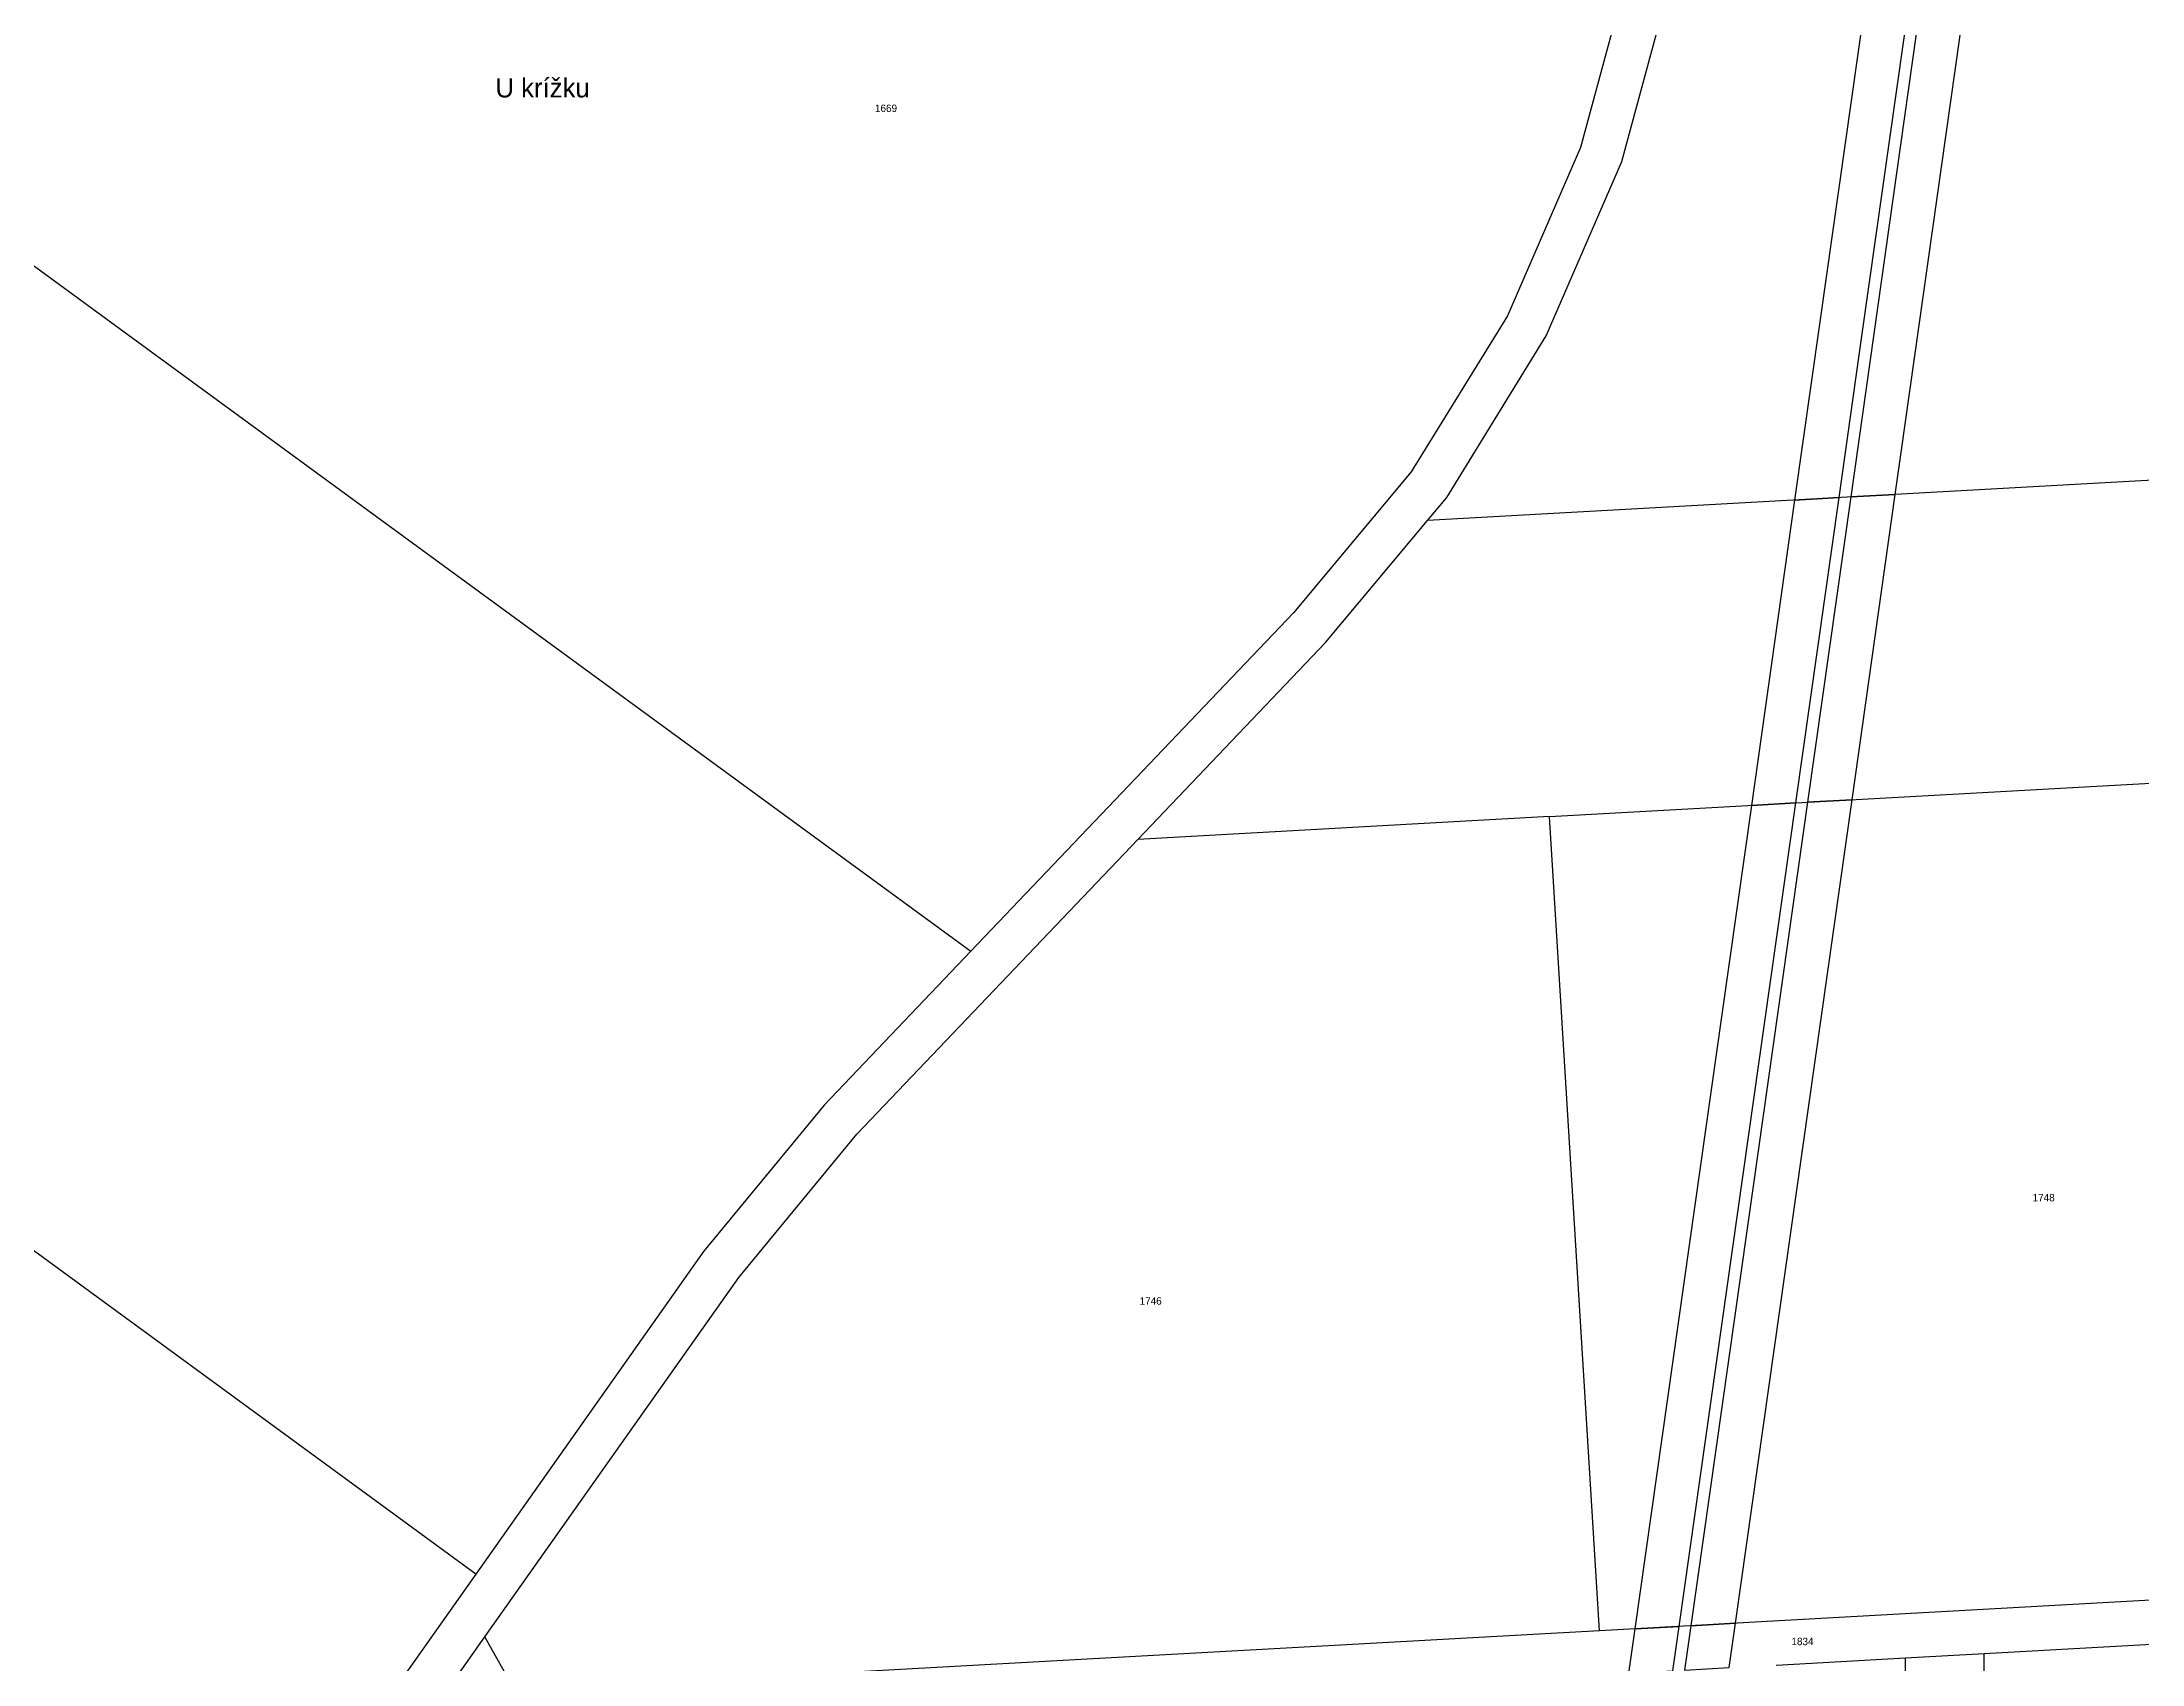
# Model space of a CAD drawing. Extents: x -820725 to -814908, y -1038210 to -1035296.
# Drawn here: x -816727.8 to -816247.1, y -1036726.1 to -1036355 of the extents above; entities that cross this region are included whole.
import ezdxf
from ezdxf.enums import TextEntityAlignment as Align

# ---------------------------------------------------------------- set-up
doc = ezdxf.new("R2010")
doc.units = 0
doc.header["$MEASUREMENT"] = 0
doc.linetypes.add('0_051C', pattern=[0])
for name, color, linetype in [('1009', 1, 'CONTINUOUS'), ('18', 1, 'CONTINUOUS'), ('21900', 1, 'CONTINUOUS'), ('23700', 1, 'CONTINUOUS')]:
    doc.layers.add(name, color=color, linetype=linetype)

msp = doc.modelspace()

# ---------------------------------------------------------------- linework, layer by layer
at = {"layer": '21900', "color": 3, "linetype": 'Continuous'}
for p, q in [((-816382.67, -1036532.23), (-816185.99, -1036521.32)), ((-816382.67, -1036532.23), (-816476.92, -1036537.46)), ((-816371.29, -1036718.54), (-816382.67, -1036532.23)), ((-816174.61, -1036707.65), (-816371.29, -1036718.54)), ((-816645.49, -1036746.89), (-816626.42, -1036719.92)), ((-816301.21, -1036724.73), (-816283.21, -1036723.73)), ((-816330.78, -1036726.38), (-816301.21, -1036724.73))]:
    msp.add_line(p, q, dxfattribs=at)
for points in [[(-816410.64, -1036464.49), (-816406.22, -1036459.21), (-816383.46, -1036422.25), (-816366.15, -1036382.33), (-816354.83, -1036340.64), (-816320.21, -1036163.69), (-816308.28, -1036119.88), (-816298.43, -1036114.28)], [(-816354.95, -1036289.91), (-816364.61, -1036338.54), (-816375.62, -1036379.12), (-816392.33, -1036417.63), (-816414.34, -1036453.37), (-816441.32, -1036485.62), (-816515.15, -1036563.07)], [(-816791.33, -1036361.17), (-816653.24, -1036462.12), (-816515.15, -1036563.07)], [(-816011.01, -1036442.32), (-816144.22, -1036449.71), (-816277.43, -1036457.1), (-816410.64, -1036464.49)], [(-816476.92, -1036537.46), (-816434.01, -1036492.44), (-816410.64, -1036464.49)], [(-816628.52, -1036705.57), (-816788.96, -1036588.28), (-816949.39, -1036471)], [(-816626.42, -1036719.92), (-816568.29, -1036637.7), (-816541.25, -1036604.94), (-816476.92, -1036537.46)], [(-816515.15, -1036563.07), (-816548.72, -1036598.29), (-816576.35, -1036631.79), (-816628.52, -1036705.57)], [(-816628.52, -1036705.57), (-816678.88, -1036776.81), (-816698.01, -1036812.68), (-816712.2, -1036850.76), (-816721.21, -1036890.4), (-816724.86, -1036930.89), (-816724.57, -1036951.13), (-816717.97, -1037103.6)], [(-816283.21, -1036723.73), (-816158.57, -1036716.77), (-816033.93, -1036709.82), (-816013.92, -1036706.59)], [(-816371.29, -1036718.54), (-816495.41, -1036725.41), (-816619.53, -1036732.28), (-816626.42, -1036719.92)], [(-816284.98, -1037262.7), (-816284.39, -1037083.04), (-816283.8, -1036903.39), (-816283.21, -1036723.73)], [(-816303, -1037271.71), (-816302.4, -1037089.38), (-816301.81, -1036907.06), (-816301.21, -1036724.73)]]:
    msp.add_lwpolyline(points, dxfattribs=at)
at = {"layer": '23700', "color": 255, "linetype": '0_051C'}
for points in [[(-816278.43, -1036119.82), (-816300.54, -1036275.9), (-816320.89, -1036419.59), (-816326.59, -1036459.83), (-816316.41, -1036459.26), (-816311.1, -1036421.76), (-816290.61, -1036277.1), (-816268.66, -1036122.15), (-816270.58, -1036121.99), (-816278.43, -1036119.82)], [(-816266.09, -1036122.36), (-816288.28, -1036279), (-816313.73, -1036459.11), (-816303.53, -1036458.55), (-816302.25, -1036449.49), (-816278.36, -1036280.54), (-816256.13, -1036123.17), (-816266.09, -1036122.36)], [(-816336.48, -1036529.67), (-816326.3, -1036529.1), (-816316.41, -1036459.26), (-816326.59, -1036459.83), (-816336.48, -1036529.67)], [(-816323.62, -1036528.95), (-816313.43, -1036528.39), (-816303.53, -1036458.55), (-816313.73, -1036459.11), (-816323.62, -1036528.95)], [(-816363.17, -1036718.09), (-816352.98, -1036717.53), (-816333.46, -1036579.68), (-816326.3, -1036529.1), (-816336.48, -1036529.67), (-816343.26, -1036577.55), (-816363.17, -1036718.09)], [(-816323.62, -1036528.95), (-816336.05, -1036616.84), (-816350.33, -1036717.38), (-816340.15, -1036716.82), (-816326.17, -1036618.28), (-816313.43, -1036528.39), (-816323.62, -1036528.95)], [(-816363.17, -1036718.09), (-816364.61, -1036728.27), (-816354.43, -1036727.7), (-816352.98, -1036717.53), (-816363.17, -1036718.09)], [(-816351.77, -1036727.55), (-816341.59, -1036726.98), (-816340.15, -1036716.82), (-816350.33, -1036717.38), (-816351.77, -1036727.55)]]:
    msp.add_lwpolyline(points, close=True, dxfattribs=at)

# ---------------------------------------------------------------- texts
at = {"layer": '1009', "color": 255, "linetype": 'Continuous'}
msp.add_text('U krížku', height=4.4, dxfattribs=at).set_placement((-816624.01, -1036369), align=Align.BOTTOM_LEFT)
at = {"layer": '18', "color": 255, "linetype": 'Continuous'}
for s, p in [('1669', (-816534.6, -1036370.17)), ('1748', (-816269.57, -1036619.43)), ('1746', (-816474.01, -1036643.08)), ('1834', (-816324.78, -1036720.98))]:
    msp.add_text(s, height=1.7, dxfattribs=at).set_placement(p, align=Align.MIDDLE_CENTER)

doc.saveas('drawing.dxf')
